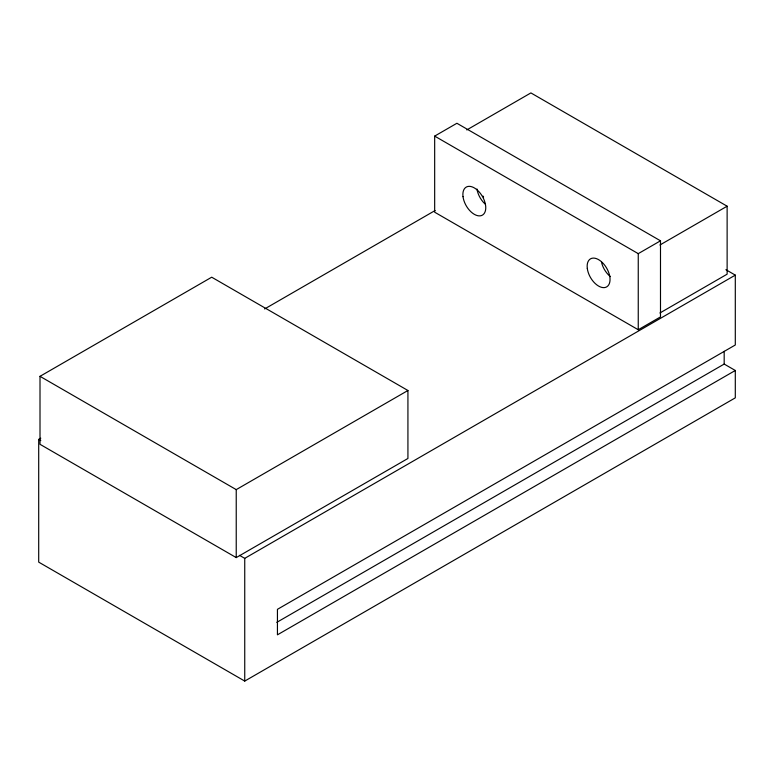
<?xml version="1.0" encoding="UTF-8"?>
<svg xmlns="http://www.w3.org/2000/svg" width="774" height="774" viewBox="0 0 774 774"><rect width="100%" height="100%" fill="white"/><g stroke="black" fill="none" stroke-linecap="round" stroke-linejoin="round"><path stroke-width="1.16" d="M434.669 136.108L456.902 123.269L660.493 240.811L660.493 316.905L638.25 329.743L434.669 212.202L434.669 136.108L638.25 253.649L660.493 240.811M40.006 376.328L211.708 277.198L407.927 390.493L407.927 458.469L236.234 557.599L40.006 444.305L40.006 376.328L236.234 489.623L407.927 390.493M466.79 129.935L530.896 92.919L727.125 206.203L727.125 274.18L659.912 312.986M276.773 622.364L724.183 364.061L735.3 370.475L735.3 397.855L244.739 681.081L38.7 562.127L38.7 439.4L40.79 438.19M264.631 308.952L435.123 210.518M659.912 245.01L727.125 206.203M239.505 555.335L244.739 558.354L735.3 275.128L735.3 344.991L277.44 609.332L277.44 634.825L735.3 370.475M725.886 269.691L735.3 275.128M38.7 439.4L40.79 440.599M724.183 351.319L724.183 364.061M638.25 253.649L638.25 329.743M244.739 558.354L244.739 681.081M236.234 489.623L236.234 557.599M610.415 276.628A16.186 9.346 60 0 1 601.495 262.115M485.066 203.978A16.186 9.346 60 0 1 476.968 188.991M483.586 197.002A10.41 6.008 60 0 1 483.015 196.093M587.292 268.414A16.186 9.346 60 0 0 605.81 287.289A16.186 9.346 60 0 0 602.685 262.879A16.186 9.346 60 0 0 587.292 268.414M463.016 196.664A16.186 9.346 60 0 0 481.534 215.54A16.186 9.346 60 0 0 478.409 191.13A16.186 9.346 60 0 0 463.016 196.664"/></g></svg>
